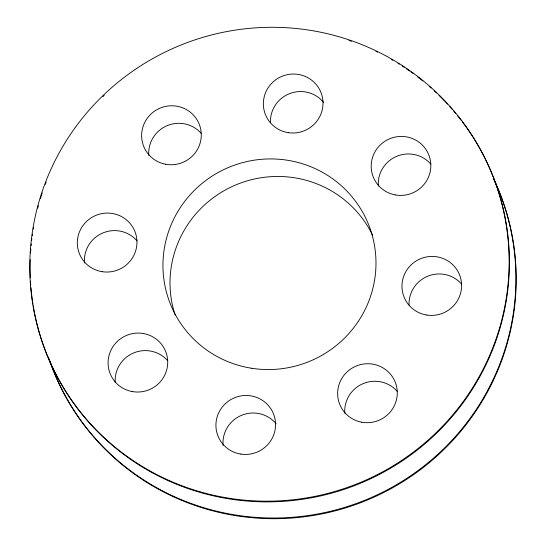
<?xml version="1.0" encoding="UTF-8"?>
<svg xmlns="http://www.w3.org/2000/svg" width="546" height="546" viewBox="0 0 546 546"><rect width="100%" height="100%" fill="white"/><g stroke="black" fill="none" stroke-linecap="round" stroke-linejoin="round"><path stroke-width="0.82" d="M462.442 121.949A240.206 236.404 -22 0 1 362.947 482.2A240.206 236.404 -22 0 1 33.21 305.753M32.944 304.122A240.206 236.404 -22 0 1 31.511 293.482M31.415 292.656A240.206 236.404 -22 0 1 30.938 287.728M30.74 285.251A240.206 236.404 -22 0 1 30.46 281.129M30.296 277.825A240.206 236.404 -22 0 1 30.201 259.643M30.521 253.023A240.206 236.404 -22 0 1 30.808 248.901M31.095 245.598A240.206 236.404 -22 0 1 31.258 243.953M31.613 240.656A240.206 236.404 -22 0 1 31.811 239.011M32.234 235.729A240.206 236.404 -22 0 1 32.467 234.084M33.231 229.177A240.206 236.404 -22 0 1 33.504 227.539M37.715 208.094A240.206 236.404 -22 0 1 38.357 205.685M40.438 198.512A240.206 236.404 -22 0 1 42.206 192.97M45.27 184.357A240.206 236.404 -22 0 1 46.157 182.03M102.996 96.574A240.206 236.404 -22 0 1 104.204 95.414M349.017 40.479A240.206 236.404 -22 0 1 351.378 41.284M375.989 51.399A240.206 236.404 -22 0 1 377.491 52.123M391.441 59.494A240.206 236.404 -22 0 1 392.881 60.319M397.87 63.302A240.206 236.404 -22 0 1 399.276 64.175M402.081 65.95A240.206 236.404 -22 0 1 404.163 67.308M406.238 68.687A240.206 236.404 -22 0 1 409.657 71.035M411.008 71.99A240.206 236.404 -22 0 1 413.029 73.444M417.676 76.911A240.206 236.404 -22 0 1 422.891 81.006M429.231 86.329A240.206 236.404 -22 0 1 431.094 87.974M434.166 90.752A240.206 236.404 -22 0 1 436.582 93.011M438.964 95.304A240.206 236.404 -22 0 1 447.618 104.19M449.843 106.641A240.206 236.404 -22 0 1 452.033 109.118M453.651 110.995A240.206 236.404 -22 0 1 455.78 113.527M457.35 115.445A240.206 236.404 -22 0 1 461.445 120.632M493.325 178.242A240.206 236.404 -22 0 1 364.428 500.416A240.206 236.404 -22 0 1 48.423 357.104M493.256 178.194A240.206 236.404 -22 0 1 366.264 500.484A240.206 236.404 -22 0 1 49.495 360.148M175.109 315.035A106.757 105.071 -22 0 1 237.312 184.295A106.757 105.071 -22 0 1 372.741 235.49M223.102 445.372A29.893 29.423 -22 0 1 241.748 415.226A29.893 29.423 -22 0 1 276.133 423.839M115.247 382.664A29.893 29.423 -22 0 1 133.627 352.948A29.893 29.423 -22 0 1 167.704 360.729M84.507 262.974A29.893 29.423 -22 0 1 102.86 232.951A29.893 29.423 -22 0 1 137.142 240.97M148.799 155.371A29.893 29.423 -22 0 1 167.178 125.655A29.893 29.423 -22 0 1 201.256 133.436M270.468 122.7A29.893 29.423 -22 0 1 289.776 93.557A29.893 29.423 -22 0 1 323.58 102.395M378.358 186.029A29.893 29.423 -22 0 1 396.73 156.306A29.893 29.423 -22 0 1 430.808 164.093M409.063 305.098A29.893 29.423 -22 0 1 428.078 276.064A29.893 29.423 -22 0 1 461.779 284.323M344.806 413.322A29.893 29.423 -22 0 1 363.179 383.599A29.893 29.423 -22 0 1 397.263 391.386M251.849 368.284A106.757 105.071 -22 0 0 369.246 226.29A106.757 105.071 -22 0 0 187.285 198.13A106.757 105.071 -22 0 0 251.849 368.284M229.839 498.341A240.206 236.404 -22 0 0 493.98 178.863A240.206 236.404 -22 0 0 84.562 115.506A240.206 236.404 -22 0 0 229.839 498.341M361.664 422.195A29.893 29.423 -22 0 0 395.7 383.401A29.893 29.423 -22 0 0 345.024 374.03A29.893 29.423 -22 0 0 361.664 422.195M240.861 454.095A29.893 29.423 -22 0 0 273.655 414.284A29.893 29.423 -22 0 0 222.693 406.49A29.893 29.423 -22 0 0 240.861 454.095M132.105 391.537A29.893 29.423 -22 0 0 166.141 352.75A29.893 29.423 -22 0 0 115.465 343.373A29.893 29.423 -22 0 0 132.105 391.537M102.266 271.703A29.893 29.423 -22 0 0 135.06 231.886A29.893 29.423 -22 0 0 84.098 224.092A29.893 29.423 -22 0 0 102.266 271.703M165.656 164.25A29.893 29.423 -22 0 0 199.693 125.457A29.893 29.423 -22 0 0 149.017 116.08A29.893 29.423 -22 0 0 165.656 164.25M288.308 132.658A29.893 29.423 -22 0 0 321.103 92.84A29.893 29.423 -22 0 0 270.14 85.046A29.893 29.423 -22 0 0 288.308 132.658M395.215 194.902A29.893 29.423 -22 0 0 429.252 156.108A29.893 29.423 -22 0 0 378.576 146.738A29.893 29.423 -22 0 0 395.215 194.902M426.904 315.056A29.893 29.423 -22 0 0 459.698 275.239A29.893 29.423 -22 0 0 408.736 267.444A29.893 29.423 -22 0 0 426.904 315.056"/></g></svg>
